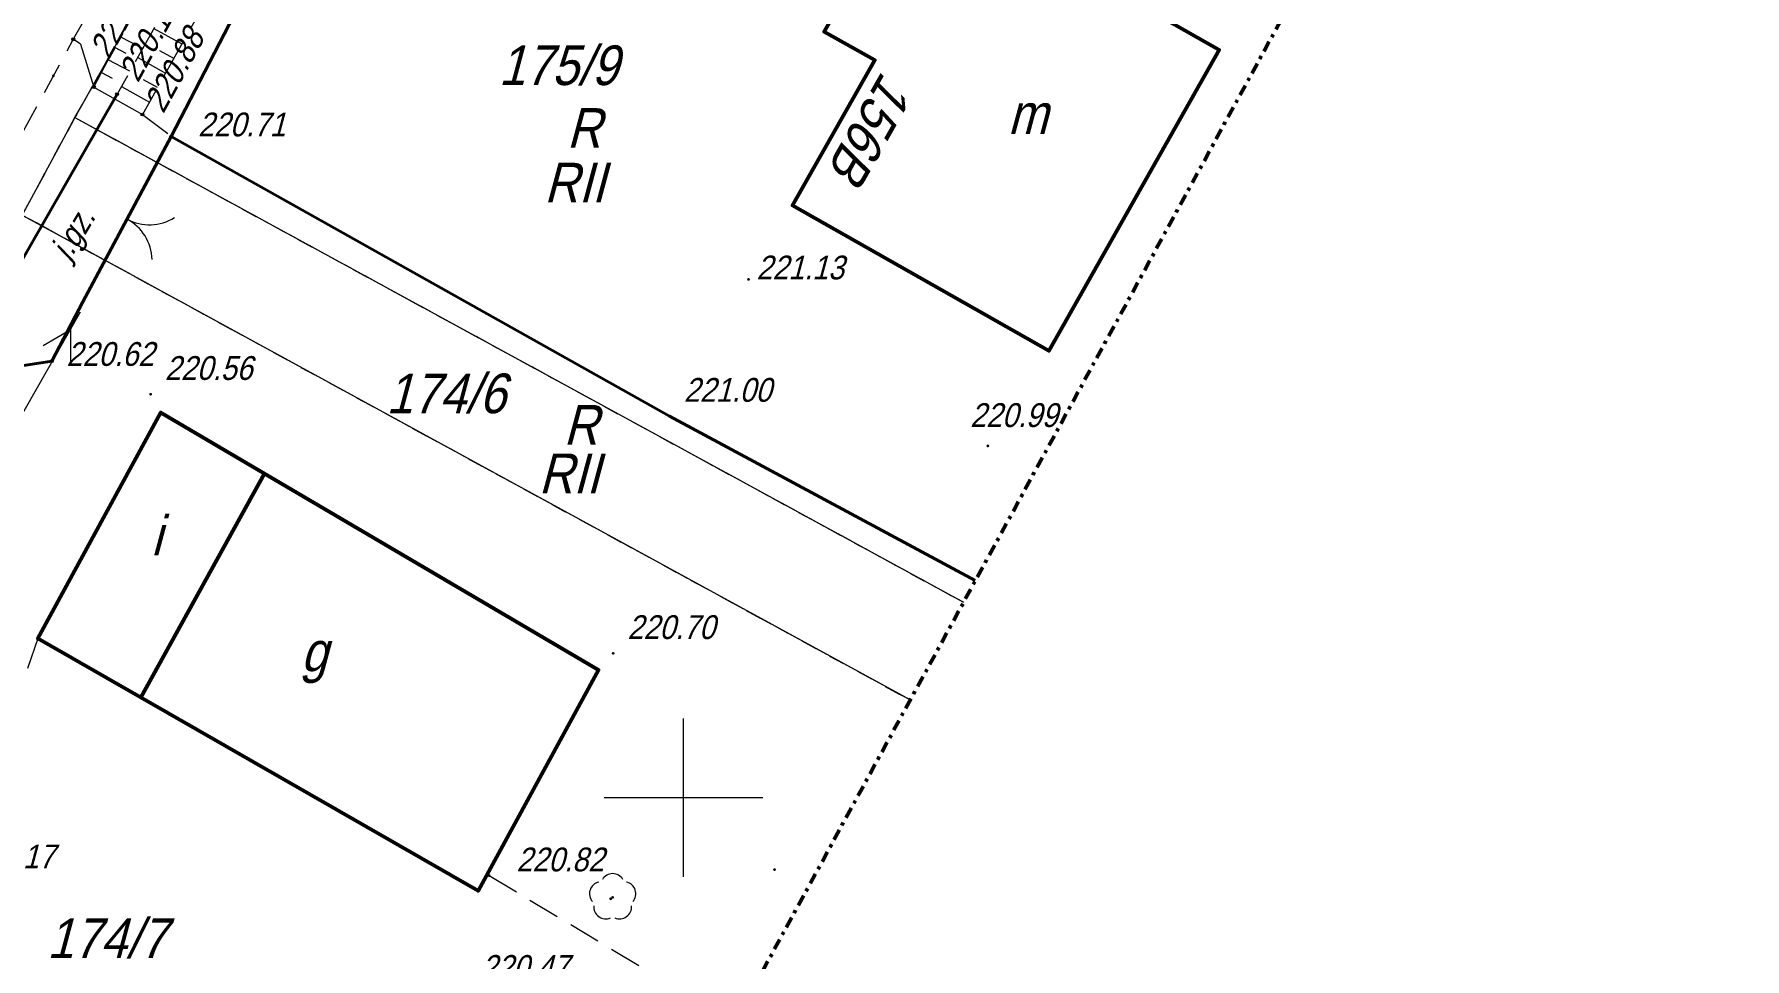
# Model space of a CAD drawing. Extents: x 7449598 to 7450455, y 5563374 to 5564952.
# Drawn here: x 7449829.5 to 7449883.5, y 5563794.9 to 5563824.1 of the extents above; entities that cross this region are included whole.
import ezdxf
from ezdxf.enums import TextEntityAlignment as Align

# ---------------------------------------------------------------- set-up
doc = ezdxf.new("R2010")
doc.units = 0
doc.header["$MEASUREMENT"] = 0
for name, pattern in [('218-500', [1, 0.5, -0.5]), ('420-500', [1.5, 1, -0.5]), ('823-500', [1.75, 1.25, -0.5]), ('DGN Style 4', [0.686427, 0.343214, -0.171607, 0, -0.171607])]:
    doc.linetypes.add(name, pattern=pattern)
for name, color, linetype, lineweight in [('EDZPD_219', 7, 'Continuous', 0), ('GULENN', 1, 'Continuous', 13), ('Level 45', 7, 'Continuous', 0), ('SDRPK_420', 7, 'Continuous', 0), ('SDRPK_432', 7, 'Continuous', 0), ('SDRPT_414', 7, 'Continuous', 0), ('SDRPT_450', 7, 'Continuous', 0), ('SZOPO_902', 7, 'Continuous', 0), ('SZOPO_905', 7, 'Continuous', 0), ('SZZPZ_922', 7, 'Continuous', 0), ('Warstwa 1', 7, 'Continuous', 0), ('Warstwa 24', 7, 'Continuous', 0), ('Warstwa 26', 7, 'Continuous', 0), ('Warstwa 28', 7, 'Continuous', 0), ('Warstwa 29', 7, 'Continuous', 0), ('Warstwa 3', 7, 'Continuous', 0), ('Warstwa 4', 7, 'Continuous', 0), ('Warstwa 60', 7, 'Continuous', 0), ('Warstwa 8', 7, 'Continuous', 0), ('WUKPS_403', 7, 'Continuous', 0), ('WUKPS_820', 7, 'Continuous', 0), ('WUKPS_823', 7, 'Continuous', 0), ('WUKPS_824', 7, 'Continuous', 0)]:
    doc.layers.add(name, color=color, linetype=linetype, lineweight=lineweight)
doc.styles.add('Style-WORKING_1250 I 0.26180', font='WORKING_1250.shx', dxfattribs={"oblique": 14.999978})

# ---------------------------------------------------------------- blocks, each defined once
blk = doc.blocks.new('922_31')
at = {"layer": 'SZZPZ_922', "linetype": 'Continuous', "lineweight": 13}
blk.add_hatch(color=0, dxfattribs=at).paths.add_polyline_path([(4.5, 0, 1), (-4.5, 0, 1)], flags=16)
at = {"layer": 'SZZPZ_922', "color": 0, "linetype": 'Continuous', "lineweight": 13}
for centre, start, end in [((0, 37.5), 30.1471, 149.8529), ((-35.7, 11.6), 102.1471, 221.8529), ((35.7, 11.6), 318.1471, 77.8529), ((-22, -30.3), 174.1472, 293.8529), ((22, -30.3), 246.1471, 5.8529)]:
    blk.add_arc(centre, 37.5, start, end, dxfattribs=at)
blk = doc.blocks.new('140_151')
at = {"layer": 'Level 45', "linetype": 'Continuous', "lineweight": 0}
blk.add_hatch(color=0, dxfattribs=at).paths.add_polyline_path([(4.5, 0, 1), (-4.5, 0, 1)], flags=16)
blk = doc.blocks.new('140_153_1')
at = {"layer": 'Level 45', "linetype": 'Continuous', "lineweight": 0}
blk.add_hatch(color=0, dxfattribs=at).paths.add_polyline_path([(4.5, 0, 1), (-4.5, 0, 1)], flags=16)
blk = doc.blocks.new('SUPE04_2')
at = {"color": 0, "flags": 128}
for points in [[(0, 0), (-100, 0)], [(-69.82163, -10), (-87.14214, 0), (-69.82163, 10)]]:
    blk.add_lwpolyline(points, dxfattribs=at)
blk = doc.blocks.new('905_1')
at = {"layer": 'SZOPO_905', "color": 7, "linetype": 'Continuous', "lineweight": 13}
for centre, start, end in [((-1.5, 0), 0, 60), ((1.5, 0), 120, 180)]:
    blk.add_arc(centre, 1.5, start, end, dxfattribs=at)
blk = doc.blocks.new('140_1')
at = {"layer": 'WUKPS_403', "linetype": 'Continuous', "lineweight": 13}
h = blk.add_hatch(color=256, dxfattribs=at)
edge = h.paths.add_edge_path()
edge.add_arc((0, 0), 0.045, 0, 360)
at = {"layer": 'WUKPS_403', "color": 7, "linetype": 'Continuous', "lineweight": 13}
blk.add_circle((0, 0), 0.045, dxfattribs=at)

msp = doc.modelspace()

# ---------------------------------------------------------------- linework, layer by layer
at = {"layer": 'EDZPD_219', "color": 96, "linetype": 'Continuous', "lineweight": 13}
for p, q in [((7449842.13, 5563841.57), (7449830.8, 5563821.44)), ((7449830.8, 5563821.44), (7449829.14, 5563818.37)), ((7449830.8, 5563821.44), (7449858.83, 5563806.159)), ((7449829.14, 5563818.37), (7449830.91, 5563817.4)), ((7449857.15, 5563803.079), (7449830.91, 5563817.4))]:
    msp.add_line(p, q, dxfattribs=at)
at = {"layer": 'SDRPK_420', "color": 7, "linetype": '420-500', "lineweight": 13}
for p, q in [((7449830.98, 5563823.76), (7449830.75, 5563823.91)), ((7449832.93, 5563821.54), (7449833.84, 5563820.85)), ((7449843.87, 5563797.54), (7449850.473, 5563793.577))]:
    msp.add_line(p, q, dxfattribs=at)
at = {"layer": 'SDRPK_420', "color": 7, "linetype": '420-500', "lineweight": 13, "flags": 128}
for points in [[(7449859, 5563875.79), (7449851.71, 5563862.5), (7449839.13, 5563839.11), (7449836.77, 5563834.88), (7449830.75, 5563823.91), (7449825.61, 5563814.48), (7449818.46, 5563801.23), (7449814.8, 5563794.54), (7449806.62, 5563779.75), (7449802.58, 5563772.58)], [(7449829.63, 5563805.02), (7449826.95, 5563797.32), (7449825.89, 5563796.93), (7449822.32, 5563799.21)]]:
    msp.add_lwpolyline(points, dxfattribs=at)
at = {"layer": 'SDRPT_414', "color": 7, "linetype": 'Continuous', "lineweight": 40}
msp.add_line((7449832.13, 5563822.18), (7449827.61, 5563814.3), dxfattribs=at)
at = {"layer": 'SDRPT_450', "color": 7, "linetype": 'Continuous', "lineweight": 13, "flags": 128}
msp.add_lwpolyline([(7449830.98, 5563823.76), (7449831.4, 5563822.4), (7449832.93, 5563821.54)], dxfattribs=at)
at = {"layer": 'SZOPO_902', "color": 7, "linetype": 'Continuous', "lineweight": 40}
msp.add_line((7449833.84, 5563820.85), (7449831.05, 5563815.63), dxfattribs=at)
at = {"layer": 'SZOPO_902', "color": 7, "linetype": 'Continuous', "lineweight": 40, "flags": 128}
for points in [[(7449840.58, 5563833.89), (7449840.08, 5563832.91), (7449833.84, 5563820.85)], [(7449849.56, 5563812.03), (7449833.84, 5563820.85)], [(7449831.05, 5563815.63), (7449830.07, 5563813.76), (7449829.12, 5563813.61), (7449824.4, 5563804.97), (7449822.32, 5563801.21)], [(7449849.56, 5563812.03), (7449859.203, 5563806.842)]]:
    msp.add_lwpolyline(points, dxfattribs=at)
at = {"layer": 'Warstwa 29', "color": 96, "linetype": '218-500', "lineweight": 13}
for p, q in [((7449842.13, 5563841.57), (7449830.8, 5563821.44)), ((7449830.8, 5563821.44), (7449842.13, 5563841.57)), ((7449830.8, 5563821.44), (7449829.14, 5563818.37)), ((7449829.14, 5563818.37), (7449830.8, 5563821.44)), ((7449858.83, 5563806.159), (7449830.8, 5563821.44)), ((7449830.8, 5563821.44), (7449858.83, 5563806.159)), ((7449830.91, 5563817.4), (7449829.14, 5563818.37)), ((7449829.14, 5563818.37), (7449830.91, 5563817.4)), ((7449857.15, 5563803.079), (7449830.91, 5563817.4)), ((7449830.91, 5563817.4), (7449857.15, 5563803.079)), ((7449829.63, 5563805.02), (7449843.52, 5563797.06))]:
    msp.add_line(p, q, dxfattribs=at)
at = {"layer": 'Warstwa 3', "color": 7, "linetype": 'Continuous', "lineweight": 53, "flags": 128}
for points in [[(7449858.69, 5563828.24), (7449866.9, 5563823.58), (7449861.52, 5563814.09), (7449853.44, 5563818.67), (7449856.04, 5563823.25), (7449854.44, 5563824.15), (7449855.82, 5563826.59), (7449857.28, 5563825.76)], [(7449832.88, 5563803.16), (7449829.63, 5563805.02), (7449833.51, 5563812.14), (7449836.78, 5563810.22)], [(7449836.78, 5563810.22), (7449847.32, 5563804.03), (7449843.52, 5563797.06), (7449832.88, 5563803.16)]]:
    msp.add_lwpolyline(points, close=True, dxfattribs=at)
at = {"layer": 'Warstwa 60', "color": 7, "linetype": 'Continuous', "lineweight": 13}
for p, q in [((7449850, 5563797.5), (7449850, 5563802.5)), ((7449847.5, 5563800), (7449852.5, 5563800))]:
    msp.add_line(p, q, dxfattribs=at)
at = {"layer": 'Warstwa 8', "color": 7, "linetype": 'DGN Style 4', "lineweight": 53, "flags": 128}
msp.add_lwpolyline([(7450242.249, 5564757.195), (7450281.761, 5564736.224), (7450381.947, 5564923.763), (7450454.953, 5564884.917), (7450405.405, 5564791.854), (7450392.833, 5564798.548), (7450342.944, 5564703.75), (7450227.046, 5564484.373), (7450154.831, 5564348.788), (7449690.291, 5563497.193), (7449618.905, 5563522.751), (7449629.01, 5563547.14), (7449943.259, 5564118.2), (7449916.282, 5564132.943), (7449953.147, 5564197.693), (7449979.298, 5564183.674), (7450084.831, 5564375.475), (7450052.492, 5564392.854)], close=True, dxfattribs=at)
at = {"layer": 'WUKPS_820', "color": 7, "linetype": 'Continuous', "lineweight": 13}
for p, q in [((7449833.295, 5563824.254), (7449834.173, 5563823.763)), ((7449832.94, 5563823.621), (7449832.224, 5563823.991)), ((7449832.537, 5563822.904), (7449831.846, 5563823.262)), ((7449832.052, 5563823.66), (7449832.404, 5563823.477)), ((7449832.781, 5563823.34), (7449833.661, 5563822.847)), ((7449833.917, 5563823.305), (7449833.478, 5563823.551)), ((7449831.64, 5563822.864), (7449831.979, 5563822.689)), ((7449833.405, 5563822.39), (7449832.965, 5563822.636)), ((7449832.267, 5563822.426), (7449833.149, 5563821.932))]:
    msp.add_line(p, q, dxfattribs=at)
at = {"layer": 'WUKPS_823', "color": 7, "linetype": '823-500', "lineweight": 13}
for p, q in [((7449831.4, 5563822.4), (7449837.44, 5563834.07)), ((7449839.33, 5563832.98), (7449832.93, 5563821.54))]:
    msp.add_line(p, q, dxfattribs=at)
at = {"layer": 'WUKPS_824', "color": 7, "linetype": '823-500', "lineweight": 13}
msp.add_line((7449838.46, 5563833.44), (7449832.13, 5563822.18), dxfattribs=at)

# ---------------------------------------------------------------- block references
at = {"layer": 'GULENN', "color": 1, "lineweight": 13, "ltscale": 0.1, "xscale": 0.04999999999999999, "yscale": 0.04999999999999999, "zscale": 0.05, "rotation": 240.3297734192275}
msp.add_blockref('SUPE04_2', (7449828.502, 5563810.972), dxfattribs=at)
at = {"layer": 'Level 45', "color": 7, "linetype": 'Continuous', "lineweight": 0, "ltscale": 0.1, "xscale": 0.01, "yscale": 0.01, "zscale": 0.01}
for name, p in [('140_153_1', (7449830.121, 5563822.76)), ('140_151', (7449852.05, 5563816.34)), ('140_153_1', (7449833.19, 5563812.72)), ('140_153_1', (7449833.19, 5563812.72)), ('140_153_1', (7449849.561, 5563812.031)), ('140_153_1', (7449849.561, 5563812.031)), ('140_151', (7449859.6, 5563811.09)), ('140_153_1', (7449847.781, 5563804.55)), ('140_153_1', (7449847.781, 5563804.55)), ('140_153_1', (7449843.871, 5563797.541)), ('140_153_1', (7449843.871, 5563797.541)), ('140_153_1', (7449852.871, 5563797.731)), ('140_153_1', (7449847.701, 5563796.81)), ('140_153_1', (7449847.701, 5563796.81))]:
    msp.add_blockref(name, p, dxfattribs=at)
at = {"layer": 'SZOPO_905', "color": 7, "linetype": 'Continuous', "lineweight": 13, "rotation": 241.8762646167112}
msp.add_blockref('905_1', (7449832.445, 5563818.24), dxfattribs=at)
at = {"layer": 'SZZPZ_922', "color": 96, "linetype": 'Continuous', "lineweight": 13, "ltscale": 0.1, "xscale": 0.01, "yscale": 0.01, "zscale": 0.01}
msp.add_blockref('922_31', (7449847.764, 5563796.854), dxfattribs=at)
at = {"layer": 'WUKPS_403', "color": 7, "linetype": 'Continuous', "lineweight": 13}
for p in [(7449830.75, 5563823.91), (7449830.07, 5563813.76)]:
    msp.add_blockref('140_1', p, dxfattribs=at)
for p, rotation in [((7449831.4, 5563822.4), 61.24336862229235), ((7449832.13, 5563822.18), 61.24336862229235), ((7449832.93, 5563821.54), 61.24336862229235), ((7449833.84, 5563820.85), 61.64769608819601)]:
    msp.add_blockref('140_1', p, dxfattribs=dict(at, rotation=rotation))

# ---------------------------------------------------------------- texts
at = {"layer": 'Level 45', "color": 7, "linetype": 'Continuous', "lineweight": 0, "style": 'Style-WORKING_1250 I 0.26180', "oblique": 15, "width": 0.900007}
for s, p in [(' 221.13', (7449852.05, 5563816.34)), ('220.56', (7449833.64, 5563813.171)), ('221.00', (7449850.01, 5563812.481)), (' 220.99', (7449858.79, 5563811.686)), ('220.70', (7449848.231, 5563805.001)), ('220.17', (7449827.401, 5563797.771)), ('220.82', (7449844.728, 5563797.675)), ('220.47', (7449843.618, 5563794.285))]:
    msp.add_text(s, height=0.75, dxfattribs=at).set_placement(p)
at = {"layer": 'SDRPK_432', "color": 7, "linetype": 'Continuous', "lineweight": 0, "style": 'Style-WORKING_1250 I 0.26180', "oblique": 15, "width": 0.900007}
msp.add_text('j.gz.', height=0.75, rotation=58.8456, dxfattribs=at).set_placement((7449830.621, 5563816.892))
at = {"layer": 'Warstwa 1', "color": 7, "linetype": 'Continuous', "lineweight": 30, "style": 'Style-WORKING_1250 I 0.26180', "oblique": 15, "width": 0.895998}
msp.add_text('156B', height=1.25, rotation=240.4417, dxfattribs=at).set_placement((7449855.407, 5563821.423), align=Align.CENTER)
at = {"layer": 'Warstwa 24', "color": 96, "linetype": 'Continuous', "lineweight": 30, "style": 'Style-WORKING_1250 I 0.26180', "oblique": 15, "width": 0.899997}
for s, p in [('175/9', (7449844.169, 5563822.468)), ('174/6', (7449840.623, 5563812.121)), ('174/7', (7449829.922, 5563794.939))]:
    msp.add_text(s, height=1.25, dxfattribs=at).set_placement(p)
at = {"layer": 'Warstwa 26', "color": 96, "linetype": 'Continuous', "lineweight": 30, "style": 'Style-WORKING_1250 I 0.26180', "oblique": 15, "width": 0.899997}
for p in [(7449845.601, 5563818.768), (7449845.431, 5563809.6)]:
    msp.add_text('RII', height=1.25, dxfattribs=at).set_placement(p)
at = {"layer": 'Warstwa 28', "color": 96, "linetype": 'Continuous', "lineweight": 30, "style": 'Style-WORKING_1250 I 0.26180', "oblique": 15, "width": 0.899997}
for p in [(7449846.316, 5563820.49), (7449846.214, 5563811.129)]:
    msp.add_text('R', height=1.25, dxfattribs=at).set_placement(p)
at = {"layer": 'Warstwa 4', "color": 7, "linetype": 'Continuous', "lineweight": 30, "style": 'Style-WORKING_1250 I 0.26180', "oblique": 15, "width": 0.899997}
for s, p in [('m', (7449860.23, 5563820.93)), ('i', (7449833.2, 5563807.64)), ('g', (7449837.93, 5563803.98))]:
    msp.add_text(s, height=1.25, dxfattribs=at).set_placement(p)
at = {"layer": 'WUKPS_403', "color": 7, "linetype": 'Continuous', "lineweight": 13, "style": 'Style-WORKING_1250 I 0.26180', "oblique": 15, "width": 0.900007}
for s, p in [('221.01', (7449831.872, 5563823.243)), ('220.11', (7449832.789, 5563822.516)), ('220.88', (7449833.588, 5563821.54))]:
    msp.add_text(s, height=0.75, rotation=61.2434, dxfattribs=at).set_placement(p)
for s, p in [('220.71', (7449834.684, 5563820.85)), ('220.62', (7449830.537, 5563813.614))]:
    msp.add_text(s, height=0.75, dxfattribs=at).set_placement(p)

doc.saveas('drawing.dxf')
